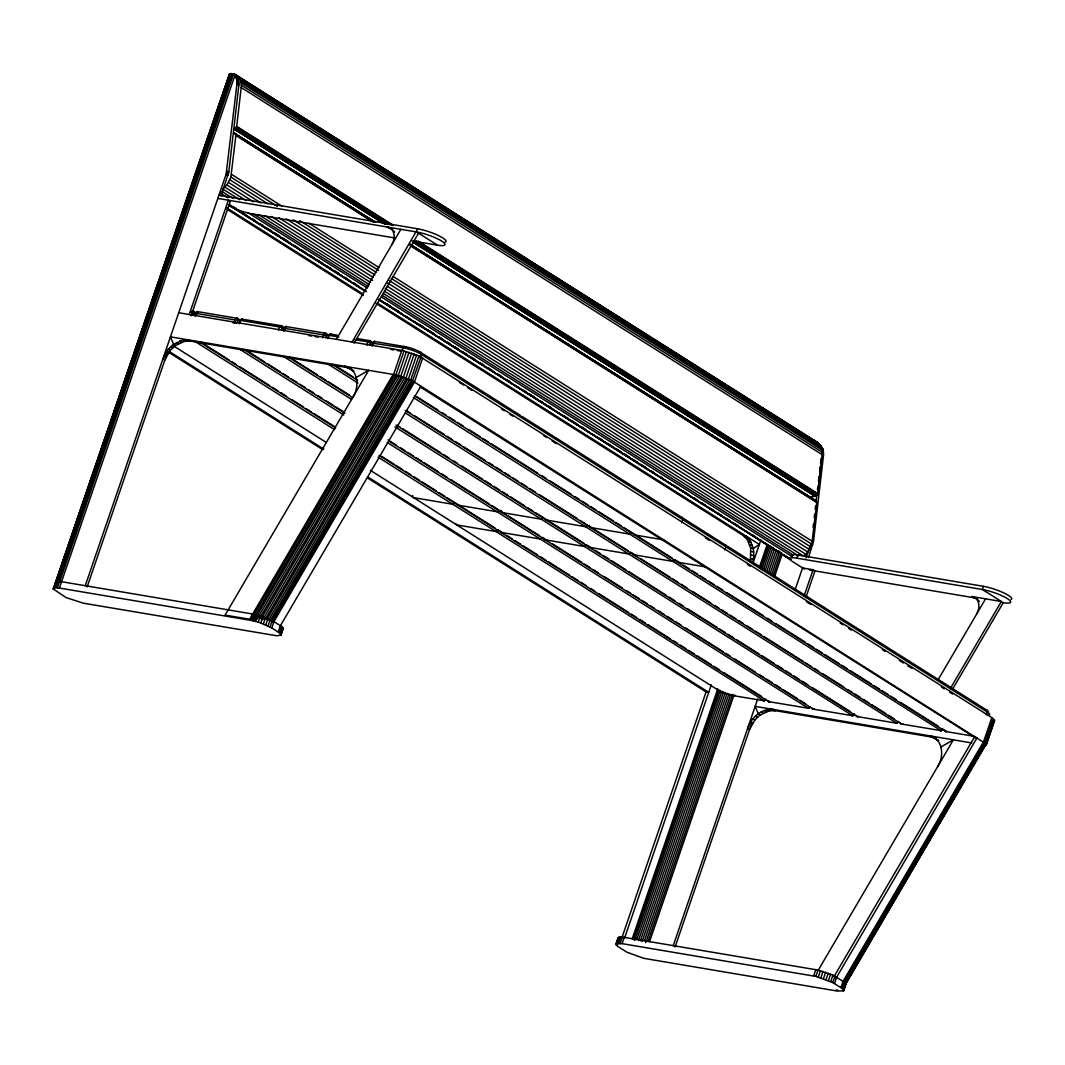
<?xml version="1.0" encoding="UTF-8"?>
<svg xmlns="http://www.w3.org/2000/svg" width="1065" height="1065" viewBox="0 0 1065 1065"><rect width="100%" height="100%" fill="white"/><g stroke="black" fill="none" stroke-linecap="round" stroke-linejoin="round"><path stroke-width="1.5" d="M239.625 199.674L222.745 189.011L226.912 184.937L230.865 177.056L235.897 135.455L235.312 133.618L233.927 133.218M384.505 291.238L803.662 556.13L807.829 552.056L811.783 544.175L816.815 502.573L816.229 500.736L814.845 500.337M85.253 585.697L226.1 174.287L236.936 84.068C238.214 79.981 234.047 71.062 229.255 74.483L53.29 589.038L66.216 597.625L83.336 603.176L276.86 635.778L281.04 635.099L283.21 628.749L281.759 626.606L272.267 620.602L255.36 614.465L61.57 581.703C60.039 581.317 53.716 580.492 56.099 583.567M221.014 195.907L228.775 172.144L238.84 85.267C239.372 81.419 237.735 75.269 233.155 74.936M808.415 557.581L813.487 541.672L823.551 454.795L822.912 448.977L818.745 444.291M383.24 223.464L234.154 129.238L236.696 126.389L241.209 87.53C242.061 82.085 239.372 75.189 233.528 73.924L243.366 80.141M810.665 496.982L815.857 496.104L817.534 493.947L822.127 454.649C824.603 442.96 811.157 439.406 804.048 434.48M750.426 561.255L750.705 547.996L753.328 548.448L753.82 555.557L752.835 562.919M813.101 527.348L813.487 524.073M814.246 517.523L814.618 514.235M815.191 509.323L815.577 506.048M816.149 501.122L817.095 492.935M817.481 489.647L817.853 486.372M818.426 481.46L818.998 476.534M819.571 471.622L820.13 466.696M820.516 463.421L821.088 458.509M53.29 589.038L229.441 74.031M55.553 582.888L230 73.711M53.25 588.452L54.515 587.76L56.698 581.423L61.57 581.703M58.788 575.712L63.634 561.561M100.243 454.649L108.311 431.059M140.607 336.726L142.231 332.014M153.533 298.999L162.679 272.267M193.897 181.077L198.742 166.925M207.901 140.194L211.669 129.185M57.031 581.37L230.932 73.538M54.515 587.76L55.793 587.68L57.963 581.33M58.255 581.33L232.077 73.671L235.858 75.988M55.793 587.68L57.43 587.774L59.6 581.423M59.786 581.45L233.395 74.364L233.954 74.79M57.43 587.774L59.4 588.053L234.819 75.695M87.144 586.895L167.258 352.928M189.224 314.508L228.363 200.193L230.266 201.392L191.101 315.786M193.138 315.267L193.91 313.017A2.05 1.544 -57.7 0 0 192.991 310.847L192.765 310.78M195.294 316.305L196.453 312.91A2.05 1.291 -80.4 0 1 198.25 311.739L237.255 318.329M234.247 322.881L235.405 319.487A2.05 1.291 -80.4 0 1 237.189 318.302L239.998 320.072M237.349 322.735L238.121 320.472A2.05 1.544 -57.7 0 0 237.189 318.302L236.976 318.235M239.425 323.081L239.865 320.392L240.637 320.379L280.028 327.048L285.101 329.711M239.479 323.76L240.637 320.379A2.05 1.291 -80.4 0 1 242.434 319.194L281.373 325.77L284.182 327.541M278.431 330.336L279.589 326.942A2.05 1.291 -80.4 0 1 281.373 325.77A2.05 1.544 -57.7 0 1 282.305 327.94L281.533 330.19M283.689 331.228L284.848 327.834A2.05 1.291 -80.4 0 1 286.645 326.649L325.65 333.252M322.628 337.791L323.787 334.41A2.05 1.291 -80.4 0 1 325.584 333.225L328.379 334.996M325.73 337.658L326.502 335.395A2.05 1.544 -57.7 0 0 325.584 333.225L325.358 333.159M327.834 338.004L328.419 335.262L338.79 336.939M327.887 338.683L329.045 335.302A2.05 1.291 -80.4 0 1 330.842 334.117L337.339 335.209M59.4 588.053L250.954 620.376L253.124 614.026M250.954 620.376L253.19 620.815L255.36 614.465M253.19 620.815L255.613 621.414L257.783 615.064M255.613 621.414L258.169 622.146L260.339 615.796M281.04 635.099L279.589 632.956L271.788 627.951L260.779 622.985L262.949 616.635M263.348 623.917L265.518 617.567M265.797 624.915L267.981 618.565M268.074 625.927L270.244 619.59M270.084 626.952L272.267 620.602M366.839 345.26L367.997 341.865A2.05 1.291 -80.4 0 1 369.781 340.693L369.848 340.707M271.788 627.951L273.971 621.601M369.941 345.113L370.713 342.863A2.05 1.544 -57.7 0 0 369.781 340.68L369.568 340.614M372.098 346.138L373.256 342.757A2.05 1.291 -80.4 0 1 375.04 341.572L405.046 346.644A11.635 2.303 18.9 0 1 420.449 352.235L520.585 415.51M278.245 632.024L280.428 625.674M352.116 341.998L417.733 228.802A18.824 3.714 18.9 0 1 438.993 235.818A18.824 3.714 18.9 0 1 444.917 242.248M279.589 632.956L281.759 626.606M280.508 633.795L282.678 627.445M280.627 635.525L283.17 628.164M175.459 345.34L170.214 350.385L164.822 360.05L162.918 358.852L168.31 349.174L173.555 344.141L175.512 345.473L184.698 341.293L190.768 341.159L188.864 339.961L182.807 340.094L173.608 344.275L170.453 336.86L393.571 374.521L401.825 350.398L418.958 355.95L991.808 717.637L994.59 720.712L986.336 744.834L985.072 745.527M402.317 350.531L403.249 347.816A2.05 1.291 -80.4 0 1 405.046 346.644M393.571 374.521L395.807 374.96L404.061 350.838M395.807 374.96L398.243 375.546L406.497 351.423M398.243 375.546L400.799 376.278L409.053 352.156M844.066 986.896L985.897 743.809L414.418 382.082L403.395 377.116L411.649 352.994M405.965 378.048L414.218 353.926M408.428 379.047L416.681 354.925M410.691 380.072L418.958 355.95M420.449 357.108L421.367 354.405A2.05 1.544 -57.7 0 0 420.449 352.235M420.968 356.975L412.448 380.977M414.418 382.082L422.672 357.96M681.68 522.702L682.745 519.587A2.05 1.544 -57.7 0 0 681.826 517.417M724.812 549.966L725.891 546.851A2.05 1.544 -57.7 0 0 724.959 544.668M615.929 944.056L618.099 937.706L622.279 937.027L818.04 970.069L832.923 975.181L844.439 982.196L845.89 984.34L843.72 990.69L837.569 991.102L643.779 958.327L626.872 952.19L617.38 946.199L615.929 944.056L622.08 943.643L815.857 976.419L832.763 982.556L842.269 988.546L843.72 990.69M615.969 944.628L618.512 937.267M616.449 945.361L619.364 937.014M618.472 943.27L620.642 936.934M621.96 937.626L706.468 690.786M620.11 943.377L622.279 937.027M622.08 943.643L624.25 937.293M624.596 938.065L711.287 684.835M752.902 563.318L760.956 539.769M632.131 939.011L717.717 689.015M759.704 566.38L767.239 544.375M633.316 939.703L718.902 689.721M760.357 568.657L768.424 545.067M634.7 940.422L720.286 690.439M761.741 569.376L769.822 545.786M636.803 939.57L721.857 691.158M763.299 570.095L771.38 546.505M638.494 940.289L723.548 691.864M764.99 570.8L773.07 547.224M640.278 940.967L725.332 692.543M766.773 571.479L774.308 549.473M642.102 941.593L727.155 693.182M768.597 572.118L776.132 550.099M644.471 940.595L728.966 693.794M770.408 572.744L777.943 550.738M645.71 942.658L730.697 694.42M771.579 575.02L779.647 551.457M647.946 941.473L732.574 694.327M772.99 576.258L781.071 552.642M649.517 941.793L733.985 695.072M774.335 577.217L782.402 553.64M804.461 569.136L793.066 561.934A17.107 3.381 18.9 0 1 796.713 558.153L797.805 554.985L983.461 586.322A18.824 3.714 18.9 0 1 1004.002 593.005A18.824 3.714 18.9 0 1 1011.164 599.568M673.187 945.8L757.748 698.84M795.049 589.877L802.757 567.365M805.979 557.94L810.279 545.387M675.09 946.998L751.97 722.456M803.955 596.36L813.088 569.722L802.557 567.938M805.872 597.545L814.978 570.92L813.088 569.722M813.633 975.979L815.803 969.629M815.857 976.419L818.04 970.069M818.293 977.004L820.463 970.654M820.849 977.737L823.019 971.386M823.458 978.575L825.628 972.225M826.027 979.507L828.197 973.17M828.477 980.506L830.647 974.156M830.753 981.531L832.923 975.181M832.763 982.556L834.947 976.206M834.467 983.541L836.637 977.191M840.924 987.628L843.107 981.278M842.269 988.546L844.439 982.196M843.187 989.385L845.357 983.035M843.294 991.116L845.85 983.767M983.461 586.322L982.369 589.491L1003.27 602.697A18.824 3.714 18.9 0 0 1007.29 598.543A18.824 3.714 18.9 0 0 982.383 589.504L796.713 558.153M986.336 714.735L987.268 712.019A2.05 1.544 -57.7 0 0 986.336 709.849L521.957 416.375M842.522 982.263L983.567 741.759L991.808 717.637M986.336 744.834L984.885 742.691L993.139 718.569M985.578 744.009L994.071 719.408M985.924 745.26L994.55 720.126M971.719 742.931L755.165 706.375L758.333 713.79L760.224 715.001L769.409 710.808L775.48 710.688L773.576 709.49C761.741 708.039 751.224 717.69 747.63 728.367L749.534 729.565L754.925 719.9L760.17 714.868M352.861 397.232C359.624 387.34 358.586 368.876 344.647 366.254L353.913 371.126L352.009 369.928M937.573 766.747C944.336 756.869 943.297 738.404 929.359 735.782L938.624 740.641L936.721 739.443M336.34 339.336L400.866 229.308M354.019 343.21L418.545 233.182M356.282 377.423L368.65 370.314L225.074 615.104L249.596 619.244L393.171 374.454L406.524 378.328L265.465 618.832M249.596 619.244L251.154 619.537L394.716 374.747M251.154 619.537L252.804 619.91L396.366 375.106M397.778 375.466L254.216 620.256L252.804 619.91M256.851 619.324L399.575 375.958M259.501 618.446L401.399 376.517M261.005 618.938L402.889 376.997M262.842 619.577L404.727 377.649M266.876 619.391L407.935 378.887L414.431 382.082L273.386 622.586M268.553 620.11L409.612 379.619M270.111 620.842L411.17 380.338M271.282 621.428L412.341 380.924M272.6 622.133L413.659 381.629M279.842 626.673L420.901 386.169M937.812 680.282L985.578 598.836M950.246 688.669L1001.366 601.499L971.866 596.52A13.685 10.331 -57.7 0 1 976.552 614.212M952.989 688.429L1003.27 602.697M818.186 970.308L953.361 739.829L940.994 746.938M834.175 976.299L974.395 737.22L977.111 737.686L836.065 978.189M843.134 982.689L984.193 742.185M843.933 983.315L984.979 742.811M844.425 983.78L985.538 743.357M844.891 984.459L985.897 743.809M843.68 987.175L986.123 744.289M985.964 744.968L984.579 745.473M753.221 548.515L749.787 539.755L746.059 536.068L743.423 535.615L747.164 539.303L750.599 548.076L753.221 548.515L759.345 544.468L377.303 303.019M56.698 581.423L55.42 582.102L55.952 583.407M379.46 300.21L791.268 559.95L378.741 299.385M198.25 311.739L197.478 311.672L198.25 311.739A2.05 1.544 -57.7 0 0 196.013 313.376L238.121 320.472M241.662 319.141L242.434 319.194A2.05 1.544 -57.7 0 0 240.743 319.913M285.859 326.596L286.645 326.649A2.05 1.544 -57.7 0 0 284.408 328.286L326.502 335.395M330.07 334.064L330.842 334.117A2.05 1.544 -57.7 0 0 329.152 334.836M375.04 341.572L374.268 341.519L375.04 341.572A2.05 1.544 -57.7 0 0 372.817 343.21L403.249 347.816A13.685 2.702 18.9 0 1 421.367 354.405L987.268 712.019A13.685 2.702 18.9 0 1 988.586 715.294M764.311 700.81L733.545 695.698A11.635 2.303 18.9 0 1 718.13 690.093L370.34 470.304M808.508 708.265L768.797 701.649L379.1 455.367M852.692 715.733L812.914 709.077M941.101 730.657L901.323 724M836.211 989.971L837.636 990.184M241.649 319.074L242.434 319.194M285.859 326.529L286.645 326.649M330.057 333.997L330.842 334.117M764.324 700.877L378.035 457.138M808.521 708.345L387.221 442.468M852.706 715.8L394.982 426.905M941.114 730.723L413.353 397.565M218.924 195.241L417.733 228.802M217.846 198.423L416.655 231.984A18.824 3.714 18.9 0 1 441.576 241.023A18.824 3.714 18.9 0 1 437.555 245.19L413.113 241.063M391.84 244.697A13.685 10.331 -57.7 0 0 387.154 226.991L392.093 228.709M395.208 238.041L251.899 213.852A17.107 3.381 18.9 0 1 229.241 205.625M356.802 338.497L369.781 340.68L372.59 342.451M355.018 339.682L368.437 341.958L373.509 344.634M178.707 312.737L401.825 350.398M233.102 322.788L236.39 323.347M308.57 335.528L311.859 336.087M315.134 336.647L318.422 337.192M390.602 349.373L393.89 349.932M397.165 350.491L400.453 351.037M185.47 340.267L351.344 368.264M745.407 537.213L748.043 537.652M747.164 539.303L749.787 539.755M748.628 541.859L751.264 542.298M749.787 544.801L752.423 545.253M751.131 551.484L753.767 551.923M663.828 539.888L634.62 534.963A2.05 1.544 -57.7 0 1 633.702 534.217M751.184 555.118L753.82 555.557M750.878 558.806L753.514 559.258M809.347 569.961L977.191 598.304M705.35 566.873L677.766 562.227A2.05 1.544 -57.7 0 1 676.701 560.802M396.047 425.135L857.192 716.559L896.916 723.255L405.565 413.113M414.418 395.794L945.6 731.482L974.342 736.341M770.181 709.796L936.068 737.792M944.548 729.818A2.05 1.544 -57.7 0 0 945.6 731.482L945.813 731.562M856.14 715.374A2.05 1.544 -57.7 0 0 857.192 716.559L857.405 716.639M767.759 700.464A2.05 1.544 -57.7 0 0 768.797 701.649L769.023 701.715M901.616 724.093L405.232 410.464M813.207 709.17L389.657 441.576M400.799 376.278L403.395 377.116M258.169 622.146L260.779 622.985M812.156 440.085L813.62 440.617M413.433 354.365L415.35 355.138M815.084 442.268L815.777 442.547M418.705 356.735L420.036 357.521M235.072 74.39L818.04 442.787M234.327 74.097L818.918 443.572M246.175 81.925L251.793 85.466M254.602 87.25L260.219 90.805M263.028 92.575L268.66 96.13M271.469 97.9L319.247 128.093M322.056 129.877L327.674 133.431M330.483 135.202L344.541 144.081M347.35 145.865L352.968 149.419M355.777 151.19L361.394 154.744M364.203 156.515L420.422 192.046M423.231 193.817L445.716 208.021M448.525 209.805L454.143 213.359M456.952 215.13L462.583 218.684M465.392 220.455L546.891 271.961M549.7 273.745L555.318 277.299M558.127 279.07L648.066 335.901M650.875 337.685L683.198 358.106M686.006 359.89L691.624 363.431M694.447 365.215L700.064 368.77M702.873 370.54L708.491 374.095M711.3 375.865L749.241 399.854M753.461 402.517L759.079 406.071M761.888 407.842L767.519 411.396M770.328 413.167L784.373 422.046M787.181 423.83L792.813 427.385M795.622 429.155L801.239 432.71M238.933 77.545L819.837 444.664M255.44 88.448L258.382 90.112M264 93.667L266.809 95.451M297.734 114.98L300.543 116.764M314.428 125.737L318.821 128.306M323.028 130.968L327.248 133.644M331.468 136.307L335.688 138.969M348.135 147.037L351.144 148.741M356.762 152.295L359.571 154.066M365.202 157.62L370.82 161.174M390.496 173.608L393.305 175.392M398.936 178.947L401.745 180.717M407.11 184.312L411.583 186.934M415.803 189.597L420.009 192.259M424.229 194.935L428.45 197.597M432.656 200.26L436.876 202.922M449.523 210.923L452.345 212.694M457.963 216.248L460.772 218.019M466.39 221.573L472.021 225.128M474.83 226.912L477.639 228.682M491.697 237.562L494.506 239.345M499.805 242.887L504.344 245.562M508.231 248.212L512.771 250.887M516.991 253.55L521.211 256.212M525.431 258.888L529.638 261.551M541.939 269.512L544.748 271.295M560.563 281.093L564.783 283.756M569.003 286.418L573.21 289.081M600.926 306.8L605.546 309.516M611.164 313.07L613.972 314.841M644.897 334.383L647.706 336.154M653.324 339.708L657.544 342.384M661.764 345.047L665.984 347.709M670.191 350.372L674.411 353.034M678.631 355.697L682.851 358.373M693.621 365.375L698.307 368.131M703.925 371.685L706.734 373.469M712.365 377.023L717.983 380.578M735.755 392L740.468 394.782M746.099 398.337L748.908 400.107M754.526 403.662L758.746 406.337M762.966 409L767.173 411.662M771.393 414.325L775.613 416.987M779.833 419.65L784.04 422.326M786.316 423.95L791.069 426.759M794.743 429.275L799.509 432.097M805.127 435.638L810.745 439.193M820.436 445.436L818.532 444.225L819.131 444.784M231.518 73.552L233.608 74.883M234.473 75.296L236.71 76.893M239.705 78.743L821.421 446.408M235.511 76.64L237.402 77.852M819.531 445.21L822.113 447.367M240.557 80.687L821.474 447.806M236.297 78.251L238.201 79.449M822.912 448.977L820.223 446.168M236.816 80.061L238.72 81.26M821.528 449.576L823.431 450.788M241.103 82.83L822.02 449.949M237.029 82.018L238.933 83.216M823.644 452.731L821.741 451.533L821.661 453.584L823.551 454.795M241.316 85.133L822.233 452.252M236.936 84.068L238.84 85.267M241.209 87.53L822.127 454.649M416.655 231.984L437.542 245.176M236.696 126.389L392.825 225.048M418.146 241.049L817.614 493.508M236.616 126.828L392.745 225.5M418.066 241.502L817.534 493.947M236.47 127.281L391.188 225.061M416.508 241.049L817.374 494.4M236.257 127.694L389.564 224.595M416.295 241.475L817.161 494.826M235.977 128.093L387.9 224.103M414.618 240.983L816.895 495.212M235.671 128.452L387.58 224.449M414.298 241.342L816.589 495.571M235.312 128.745L385.823 223.863M413.952 241.635L816.229 495.864M234.939 128.985L385.437 224.103M412.168 240.983L815.857 496.104M234.54 129.145L385.051 224.262M413.18 242.048L815.457 496.277M412.781 242.141L815.058 496.37M971.866 596.52L973.756 597.718A13.685 10.331 -57.7 0 1 978.216 600.061M234.686 133.271L375.679 222.292M409.972 244.111L816.469 501.016M234.313 133.205L374.987 222.226M410.158 244.444L816.655 501.349M235.338 134.11L374.587 222.119M410.278 244.83L816.775 501.721M235.911 135.015L373.762 222.132M410.331 245.243L816.828 502.134M235.897 135.455L372.337 221.68M410.305 245.682L816.815 502.573M226.872 170.946L228.775 172.144M231.398 174.261L282.039 206.264M308.757 223.144L379.087 267.595M393.158 276.487L812.315 541.379M226.579 172.623L228.482 173.821M230.865 177.056L277.286 206.384M299.784 220.601L378.554 270.39M391.214 278.391L811.783 544.175M226.1 174.287L228.003 175.499M810.824 543.816L812.715 545.014M229.92 179.812L267.887 203.814M293.208 219.816L376.198 272.267M388.858 280.268L810.824 546.931M228.589 182.474L260.938 202.922M286.259 218.924L374.867 274.916M387.527 282.917L809.493 549.593M226.912 184.937L253.63 201.831M278.95 217.832L373.189 277.393M387.261 286.272L807.829 552.056M224.941 187.147L246.042 200.473M271.362 216.475L372.63 280.481M385.29 288.482L805.859 554.266M264.945 215.676L370.434 282.345M221.786 191.38L233.035 198.489M258.356 214.491L369.475 284.714M383.546 293.607L798.484 555.837M220.735 193.324L227.764 197.77M253.084 213.759L368.423 286.658M382.495 295.551L793.212 555.105M247.786 212.574L367.345 288.122M381.416 297.015L792.134 556.582M233.701 207.036L236.51 208.82M242.141 212.374L244.95 214.145M251.979 218.591L254.801 220.375M260.419 223.93L263.241 225.7M266.05 227.484L271.682 231.038M274.49 232.822L280.108 236.377M282.931 238.147L288.548 241.702M294.18 245.256L296.989 247.04M301.209 249.703L305.429 252.378M309.649 255.041L313.869 257.703M318.089 260.379L322.309 263.042M326.529 265.704L330.749 268.367M334.969 271.043L339.189 273.705M344.82 277.259L347.629 279.043M353.261 282.598L356.069 284.368M387.008 303.924L389.83 305.708M395.448 309.263L398.27 311.047M419.37 324.372L423.59 327.035M427.811 329.711L433.428 333.265M439.06 336.82L441.869 338.603M447.5 342.158L450.309 343.928M454.529 346.591L458.749 349.267M462.969 351.929L467.189 354.592M471.409 357.268L475.629 359.93M479.849 362.593L484.069 365.268M488.289 367.931L492.509 370.593M498.127 374.148L500.949 375.932M506.567 379.486L509.389 381.27M523.447 390.149L526.27 391.933M529.079 393.704L534.71 397.272M540.328 400.826L543.15 402.597M548.768 406.151L551.577 407.935M564.237 415.936L568.457 418.598M572.677 421.261L576.897 423.937M581.117 426.599L585.337 429.262M599.409 438.154L602.218 439.938M607.849 443.493L612.069 446.155M616.289 448.818L620.509 451.493M624.729 454.156L628.949 456.818M633.169 459.494L637.389 462.157M641.609 464.819L645.829 467.495M651.447 471.049L654.269 472.82M659.887 476.374L662.696 478.158M673.959 485.267L679.577 488.822M682.399 490.606L688.017 494.16M693.648 497.714L696.457 499.485M702.088 503.039L704.897 504.823M709.117 507.486L713.337 510.162M717.557 512.824L721.777 515.487M725.997 518.162L730.217 520.825M734.437 523.487L738.657 526.163M752.729 535.043L755.538 536.827M778.036 551.044L782.256 553.72M786.476 556.383L789.298 558.153M229.534 204.786L249.223 217.233M252.032 219.004L257.663 222.558M260.472 224.342L266.104 227.897M268.913 229.681L291.424 243.898M294.233 245.682L299.864 249.237M304.084 251.899L342.051 275.902M344.874 277.672L350.491 281.227M353.314 283.01L358.932 286.565M380.032 299.904L402.543 314.122M405.352 315.906L410.984 319.46M413.792 321.231L436.291 335.462M439.113 337.232L444.731 340.787M447.553 342.571L495.371 372.79M498.18 374.574L503.812 378.128M506.62 379.899L512.252 383.453M515.061 385.237L520.692 388.792M523.501 390.562L537.572 399.455M540.381 401.239L555.85 411.01M558.672 412.794L564.29 416.348M567.113 418.119L589.611 432.35M592.42 434.121L598.051 437.675M600.86 439.459L648.692 469.678M651.5 471.462L657.132 475.017M659.941 476.787L665.572 480.342M668.381 482.126L674.012 485.68M676.821 487.464L690.892 496.343M693.701 498.127L699.319 501.682M702.141 503.465L707.759 507.02M711.979 509.682L742.931 529.238M745.74 531.022L787.94 557.687M229.654 205.159L366.493 291.504M228.429 204.613L366.107 291.517M378.395 299.451L790.882 559.964M228.962 205.092L365.402 291.317M227.005 208.048L363.258 294.153M227.191 209.379L363.431 295.484M376.078 303.472L748.735 538.983M459.388 382.388L463.608 385.051M467.815 387.713L472.035 390.376M501.548 409.027L504.357 410.797M509.975 414.352L512.784 416.135M543.709 435.665L546.518 437.449M552.136 440.99L556.356 443.666M705.31 537.798L709.53 540.461M747.47 564.437L750.279 566.221M806.485 601.738L810.705 604.401M840.218 623.052L843.027 624.836M848.645 628.39L851.454 630.161M882.379 649.703L885.188 651.474M899.246 660.353L903.453 663.016M907.673 665.678L911.893 668.354M941.393 686.992L944.202 688.775M949.834 692.33L952.643 694.1M420.209 386.968L975.3 737.765M416.987 396.806L437.995 410.092M442.201 412.741L446.408 415.403M449.204 417.174L454.808 420.715M457.604 422.486L463.208 426.027M468.813 429.568L480.022 436.65M482.818 438.421L488.422 441.962M491.231 443.732L537.452 472.94M541.659 475.602L545.852 478.252M550.059 480.914L571.066 494.187M575.273 496.849L579.48 499.498M582.275 501.269L587.88 504.81M590.689 506.581L596.28 510.122M599.089 511.892L613.094 520.745M615.903 522.516L621.494 526.057M624.303 527.827L672.215 558.1M675.01 559.87L680.615 563.412M683.424 565.182L689.015 568.723M691.824 570.494L697.429 574.035M700.224 575.806L705.829 579.347M708.638 581.117L714.229 584.658M717.038 586.429L722.642 589.97M726.836 592.633L733.852 597.052M735.249 597.944L763.259 615.65M767.466 618.299L771.672 620.962M775.866 623.611L805.286 642.208M808.082 643.979L813.687 647.52M816.496 649.291L822.1 652.832M824.896 654.602L838.9 663.455M841.709 665.226L847.314 668.767M850.11 670.537L871.117 683.81M873.926 685.58L879.53 689.122M882.326 690.892L887.93 694.433M890.739 696.204L896.331 699.745M900.537 702.407L938.358 726.303M349.839 368.224L351.73 369.422M934.551 737.739L936.455 738.95M347.363 366.986L349.267 368.197M932.075 736.514L933.978 737.712M333.558 364.563L353.167 376.957M406.404 410.597L410.597 413.247M414.804 415.909L421.807 420.329M423.204 421.221L444.225 434.493M447.02 436.264L452.625 439.805M455.434 441.576L461.025 445.117M463.834 446.887L484.841 460.173M489.048 462.822L493.255 465.485M496.05 467.255L501.655 470.797M504.451 472.567L510.055 476.108M512.864 477.879L518.469 481.42M521.264 483.19L526.869 486.732M529.664 488.502L535.269 492.043M539.476 494.693L577.297 518.602M580.092 520.372L585.697 523.913M588.506 525.684L619.604 545.333M620.722 546.039L628.004 550.645M630.813 552.415L636.417 555.957M640.611 558.606L670.031 577.203M672.827 578.974L678.432 582.515M681.241 584.286L686.845 587.827M692.45 591.368L710.648 602.87M714.855 605.532L719.061 608.182M721.857 609.952L727.462 613.493M730.27 615.264L735.862 618.805M738.671 620.576L742.877 623.238M747.071 625.887L752.675 629.428M755.484 631.199L761.076 634.74M763.885 636.511L794.703 655.987M796.101 656.879L803.103 661.298M805.912 663.069L811.517 666.61M814.312 668.381L818.519 671.043M822.712 673.692L843.733 686.978M847.926 689.627L852.133 692.29M854.929 694.061L860.533 697.602M863.342 699.372L868.947 702.913M871.742 704.684L885.747 713.537M888.556 715.307L894.161 718.848M332.387 364.43L357.6 380.365M327.128 363.551L357.947 383.014M289.361 357.095L317.37 374.8M320.179 376.571L325.77 380.112M328.579 381.882L349.586 395.168M397.218 425.268L400.014 427.038M402.823 428.809L440.644 452.705M443.439 454.475L449.044 458.017M453.251 460.679L457.444 463.328M461.651 465.991L482.658 479.263M485.467 481.034L491.072 484.575M493.867 486.346L499.472 489.887M502.281 491.657L507.872 495.198M510.681 496.969L524.686 505.822M527.495 507.592L533.086 511.133M535.895 512.904L550.179 521.943M551.297 522.649L583.806 543.177M586.602 544.947L592.207 548.488M595.015 550.259L600.62 553.8M603.416 555.571L609.02 559.112M611.816 560.882L625.834 569.735M628.63 571.506L645.443 582.129M646.841 583.021L666.45 595.415M669.246 597.185L674.851 600.727M679.057 603.376L683.264 606.038M687.457 608.687L716.878 627.285M719.674 629.056L725.278 632.597M728.087 634.367L733.692 637.908M736.487 639.679L758.906 653.843M761.701 655.614L774.308 663.575M777.117 665.345L782.722 668.887M785.517 670.657L791.122 674.198M793.918 675.969L799.522 679.51M802.331 681.28L807.936 684.822M812.129 687.484L849.95 711.38M288.189 356.975L352.622 397.698M282.917 356.083L351.556 399.455M195.787 312.617L192.991 310.847A2.05 1.291 -80.4 0 0 192.326 310.74M196.719 314.787L191.194 312.032A2.05 1.291 -80.4 0 1 191.407 311.566M245.176 349.639L264.786 362.033M267.581 363.804L280.188 371.778M282.997 373.549L288.602 377.09M291.397 378.86L297.002 382.402M299.798 384.172L305.402 387.713M308.211 389.484L313.816 393.025M318.009 395.674L322.216 398.337M326.423 400.986L333.425 405.419M334.823 406.298L344.621 412.501M388.046 439.938L396.46 445.25M400.653 447.912L404.86 450.562M407.669 452.332L413.26 455.873M416.069 457.644L421.673 461.185M424.469 462.956L438.474 471.808M441.283 473.579L446.887 477.12M451.081 479.769L488.902 503.678M491.711 505.449L497.315 508.99M500.111 510.761L505.995 514.475M508.524 516.072L531.209 530.41M532.327 531.115L539.622 535.722M542.418 537.492L548.022 541.033M552.229 543.696L581.636 562.28M584.445 564.051L590.05 567.592M592.846 569.362L598.45 572.903M604.055 576.445L622.266 587.96M626.473 590.609L630.666 593.272M633.475 595.042L639.08 598.583M641.876 600.354L647.48 603.895M650.276 605.665L654.482 608.315M658.689 610.977L664.294 614.518M667.089 616.289L672.694 619.83M675.49 621.601L681.094 625.142M685.301 627.791L706.308 641.063M707.719 641.955L723.122 651.687M725.917 653.457L730.124 656.12M734.331 658.769L755.338 672.055M759.545 674.704L763.738 677.367M766.547 679.137L772.152 682.678M774.947 684.449L780.552 687.99M783.361 689.761L797.366 698.613M800.161 700.384L805.766 703.925M243.978 349.506L344.834 413.247M238.733 348.628L343.795 415.017M200.966 342.185L228.988 359.89M231.784 361.661L235.991 364.31M240.184 366.972L269.605 385.557M272.414 387.327L278.005 390.868M280.814 392.639L286.418 396.18M292.023 399.721L303.219 406.803M306.028 408.574L311.632 412.115M314.428 413.886L335.448 427.171M381.669 456.379L394.276 464.34M395.674 465.232L402.677 469.652M405.485 471.422L411.09 474.963M413.886 476.734L419.49 480.275M422.286 482.046L436.304 490.898M439.099 492.669L444.704 496.21M447.5 497.981L461.797 507.02M462.916 507.725L495.411 528.267M498.22 530.037L503.825 533.578M506.62 535.349L512.225 538.89M515.021 540.661L520.625 544.202M523.434 545.972L537.439 554.825M540.235 556.596L545.839 560.137M548.648 561.907L557.048 567.219M558.446 568.098L569.655 575.18M572.464 576.95L578.055 580.492M580.864 582.262L586.469 585.803M590.662 588.466L594.869 591.115M599.076 593.777L628.496 612.362M631.292 614.132L636.897 617.673M639.692 619.444L645.297 622.985M648.106 624.756L670.511 638.92M673.32 640.691L677.513 643.34M680.322 645.11L685.927 648.652M688.722 650.422L694.327 653.963M697.122 655.734L711.14 664.587M713.936 666.357L719.541 669.898M723.747 672.561L761.568 696.457M199.794 342.051L335.675 427.917M194.536 341.159L334.61 429.688M185.896 339.748L187.786 340.946M770.607 709.277L772.498 710.475M182.807 340.094L184.698 341.293M767.519 709.61L769.409 710.808M179.679 340.973L181.569 342.171M764.39 710.501L766.294 711.7M176.59 342.384L178.481 343.582M761.302 711.899L763.206 713.097M172.823 345.473L326.449 442.561M170.813 346.471L172.703 347.669M755.524 716L757.428 717.198M168.31 349.174L170.214 350.385M753.022 718.702L754.925 719.9M169.348 351.517L323.853 449.164M367.398 476.681L708.704 692.37L706.082 691.931L367.571 478.012M168.124 351.956L322.628 449.603M166.127 352.196L168.03 353.394M750.852 721.711L752.742 722.909M164.316 355.444L166.22 356.642M749.028 724.959L750.932 726.157M983.554 741.759L984.885 742.691M790.19 559.764L789.351 558.566M587.387 524.978A2.05 1.544 -57.7 0 1 585.151 526.616L546.212 520.039A2.05 1.544 -57.7 0 1 545.293 519.294M858.496 716.239A2.05 1.291 -80.4 0 1 857.192 716.559M501.082 510.401A2.05 1.544 -57.7 0 0 502.014 512.571L540.953 519.148A2.05 1.544 -57.7 0 0 543.177 517.51M814.299 708.771A2.05 1.291 -80.4 0 1 812.981 709.104A2.05 1.544 -57.7 0 1 811.943 707.919M589.491 525.325A2.05 1.544 -57.7 0 0 590.423 527.495L629.362 534.071A2.05 1.544 -57.7 0 0 631.585 532.433M902.707 723.694A2.05 1.291 -80.4 0 1 901.389 724.027A2.05 1.544 -57.7 0 1 900.351 722.842M946.905 731.162A2.05 1.291 -80.4 0 1 945.6 731.482M986.336 709.849A11.635 2.303 18.9 0 1 988.413 712.072M412.688 495.491A2.05 1.544 -57.7 0 0 413.619 497.661L452.558 504.224A2.05 1.544 -57.7 0 0 454.795 502.587M765.123 700.038A2.05 1.291 -80.4 0 0 765.322 699.572L765.762 699.119A2.05 1.544 -57.7 0 1 763.538 700.757A2.05 1.291 -80.4 0 0 764.843 700.424M718.13 690.093A2.05 1.544 -57.7 0 1 717.078 688.682M734.996 695.179A2.05 1.291 -80.4 0 1 733.545 695.698M497.927 529.851A2.05 1.544 -57.7 0 1 495.704 531.488L456.765 524.925A2.05 1.544 -57.7 0 1 455.7 523.501M542.138 537.319A2.05 1.544 -57.7 0 1 539.902 538.957L500.963 532.38A2.05 1.544 -57.7 0 1 499.911 530.956M586.322 544.774A2.05 1.544 -57.7 0 1 584.086 546.412L545.147 539.835A2.05 1.544 -57.7 0 1 544.095 538.424M630.52 552.229A2.05 1.544 -57.7 0 1 628.297 553.88L589.358 547.303A2.05 1.544 -57.7 0 1 588.293 545.879M674.731 559.697A2.05 1.544 -57.7 0 1 672.494 561.335L633.555 554.759A2.05 1.544 -57.7 0 1 632.504 553.334M498.992 510.055A2.05 1.544 -57.7 0 1 496.769 511.693L457.83 505.116A2.05 1.544 -57.7 0 1 456.898 504.371M770.115 701.316A2.05 1.291 -80.4 0 1 768.797 701.649M792.041 557.195A17.107 3.381 18.9 0 1 797.805 554.985M979.015 601.033A13.685 10.331 -57.7 0 1 979.361 601.579M389.045 228.203A13.685 10.331 -57.7 0 1 393.504 230.533M394.303 231.504A13.685 10.331 -57.7 0 1 394.649 232.05M810.332 706.907L809.533 707.027A2.05 1.291 -80.4 0 1 807.736 708.212A2.05 1.544 -57.7 0 0 809.972 706.574L810.332 706.907M854.516 714.362L853.717 714.495A2.05 1.291 -80.4 0 1 851.92 715.68A2.05 1.544 -57.7 0 0 854.157 714.043L854.516 714.362M898.714 721.817L897.915 721.95A2.05 1.291 -80.4 0 1 896.131 723.135A2.05 1.544 -57.7 0 0 898.354 721.498L898.714 721.817M942.924 729.285L942.126 729.418A2.05 1.291 -80.4 0 1 940.328 730.603A2.05 1.544 -57.7 0 0 942.565 728.966L942.924 729.285"/></g></svg>
